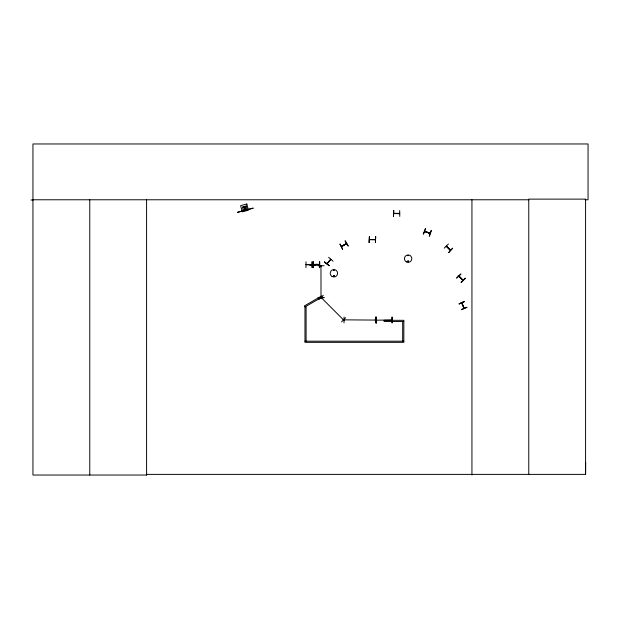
<?xml version="1.0" encoding="UTF-8"?>
<svg xmlns="http://www.w3.org/2000/svg" width="619" height="619" viewBox="0 0 619 619"><rect width="100%" height="100%" fill="white"/><g stroke="black" fill="none" stroke-linecap="round" stroke-linejoin="round"><path stroke-width="0.93" d="M585.156 199.775L588.05 199.775L588.05 143.964L32.946 143.964L32.946 475.036L146.672 475.036L146.595 474.386L585.582 474.386L585.667 462.416M461.735 302.846L462.006 303.503M321.431 297.894L320.944 296.903M343.088 319.512L343.491 319.868L321.091 297.468L321.694 297.708M459.259 276.523L458.981 275.958M462.989 280.268C449.077 266.046 471.268 288.794 459.298 276.561M446.237 246.176L450.423 250.362L450.206 249.821M320.944 265.884L321.276 266.294M333.37 276.043C335.003 274.194 333.889 278.194 333.44 275.78M334.291 276.151C333.579 274.704 333.417 277.157 334.214 276.221M407.573 261.257C408.726 263.501 408.687 259.322 407.611 261.543M346.029 244.018L346.423 243.406L341.348 246.416M345.99 243.932L346.609 243.685L341.564 246.594M320.975 265.884L321.006 297.375L321.269 296.896M330.623 259.253L326.878 263.648L327.559 263.315M423.295 233.997L425.539 228.512L423.543 234.083M425.16 231.692L424.595 231.204M429.238 236.079L431.118 230.469M429.447 236.156L431.404 230.57M425.145 231.622L424.564 231.475L430.112 233.464L424.533 231.436M392.005 319.946L376.476 320.201M321.23 296.857L321.346 297.391M463.956 308.332L461.712 302.962L464.018 308.308L463.693 307.697M306.018 264.638L311.875 264.599M375.741 320.085L344.141 319.845L344.621 320.077M375.292 239.685L369.558 239.414M393.785 213.377L394.496 213.648M330.856 259.446L327.149 263.74M306.08 264.638L311.814 264.87M314.119 264.855C311.899 264.181 321.261 263.965 318.762 264.893M319.358 264.847L313.539 264.893L319.443 264.886M344.659 320.069L344.21 320.116M375.679 320.077L375.222 319.791M399.704 213.648L393.908 213.346M399.162 213.346L399.696 213.377M324.503 262.077L329.215 265.667L324.518 262.054M327.877 262.804L330.082 260.22M333.061 261.172L328.588 257.295M319.025 299.449L323.242 295.294M345.642 317.694L341.51 321.926M456.613 277.923L460.985 273.923L456.799 278.109M461.039 282.295L465.248 278.14M461.248 282.504L465.411 278.295M444.187 248.173L448.404 244.018M446.686 246.718L446.384 246.037M452.644 248.258L448.636 252.614L452.582 248.196M346.485 243.716L341.526 246.524L346.501 243.631M330.647 259.199L330.531 259.771M321.215 266.356L321.276 265.884M429.594 233.208L430.104 233.363M345.007 240.961L348.071 246.022M342.609 249.217L339.908 243.948L342.64 249.209M459.066 303.875L464.521 301.592M461.41 309.485L466.873 307.202M461.511 309.709L466.958 307.403M333.989 270.518L333.742 269.93L334.051 270.464M407.952 261.102C409.646 261.566 406.698 261.953 408.215 261.063M244.11 206.653L244.567 206.529M243.77 207.001L245.039 206.661M244.196 210.29L246.416 209.694M237.588 212.224L253.109 208.069M237.626 212.387L253.148 208.224M244.296 210.684L246.524 210.089M399.572 213.648L393.785 213.586M463.043 280.26L458.896 276.213M446.461 246.037L450.524 250.177M392.036 317.114L392.059 323.025L392.082 317.114M376.22 323.025L376.197 317.114L376.182 323.025M306.003 261.783L305.956 267.702M312.247 261.744L312.255 267.663M319.419 261.76L319.543 267.679M318.151 265.775L324.07 265.729M324.07 297.499L318.151 297.453M318.151 297.754L324.07 297.716M344.063 316.99L344.017 322.909M376.066 316.99L376.073 322.901M375.222 319.822L375.756 319.845M30.95 200.007L32.946 199.999M32.946 199.775L528.765 199.775M399.696 210.522L399.781 216.441M393.846 213.377L399.572 213.346M369.558 239.739L375.354 239.746M369.11 242.54L369.435 236.62L369.133 242.54M311.063 265.334L314.46 265.334M403.828 321.462L384.105 321.462L384.105 320.317L403.828 320.317L403.828 342.338L304.966 342.338L304.966 306.923L304.386 305.925L321.462 296.068L322.042 297.066L304.966 306.923L306.111 306.923L306.111 341.185M304.966 341.185L403.828 341.185M429.679 232.961L430.174 233.17M429.973 233.378L424.649 231.227L430.104 233.115M408.285 255.291L407.844 255.732L408.378 255.423M324.666 261.891L329.192 265.698M450.377 250.409L446.284 246.308M345.27 240.806L348.257 245.913M461.944 302.823L464.196 308.146M244.954 206.344L245.271 207.527L244.002 207.868L243.685 206.676M320.944 297.313L321.006 296.841M375.818 316.99L375.857 322.909M319.721 261.76L319.76 267.679M311.999 261.744L312.038 267.663M585.582 474.386L585.582 199.132L528.765 199.132L528.765 474.386M471.941 199.775L471.941 475.036M402.675 321.462L402.675 341.185M369.396 236.62L369.396 242.54M315.667 265.311L309.848 265.311M146.587 199.775L146.587 475.036M89.77 199.775L89.77 475.036M464.436 301.391L459.097 303.944L464.428 301.36M246.811 203.984L240.621 205.64L242.277 211.83L248.467 210.174L246.811 203.984M246.261 205.988L242.377 207.032L243.143 209.887L247.027 208.843L246.261 205.988M245.426 208.085L244.149 208.425L244.389 209.299L245.658 208.959L245.426 208.085M313.508 261.798L313.214 267.718L313.423 261.798M393.785 210.522L393.452 216.441L393.699 210.522M375.679 236.62L375.393 242.54L375.679 236.62M406.281 261.845A3.699 3.699 0 0 0 411.821 258.641A3.699 3.699 0 0 0 406.281 255.438A3.699 3.699 0 0 0 406.281 261.845M332.055 276.484A3.699 3.699 0 0 0 337.603 273.281A3.699 3.699 0 0 0 332.055 270.077A3.699 3.699 0 0 0 332.055 276.484"/></g></svg>
